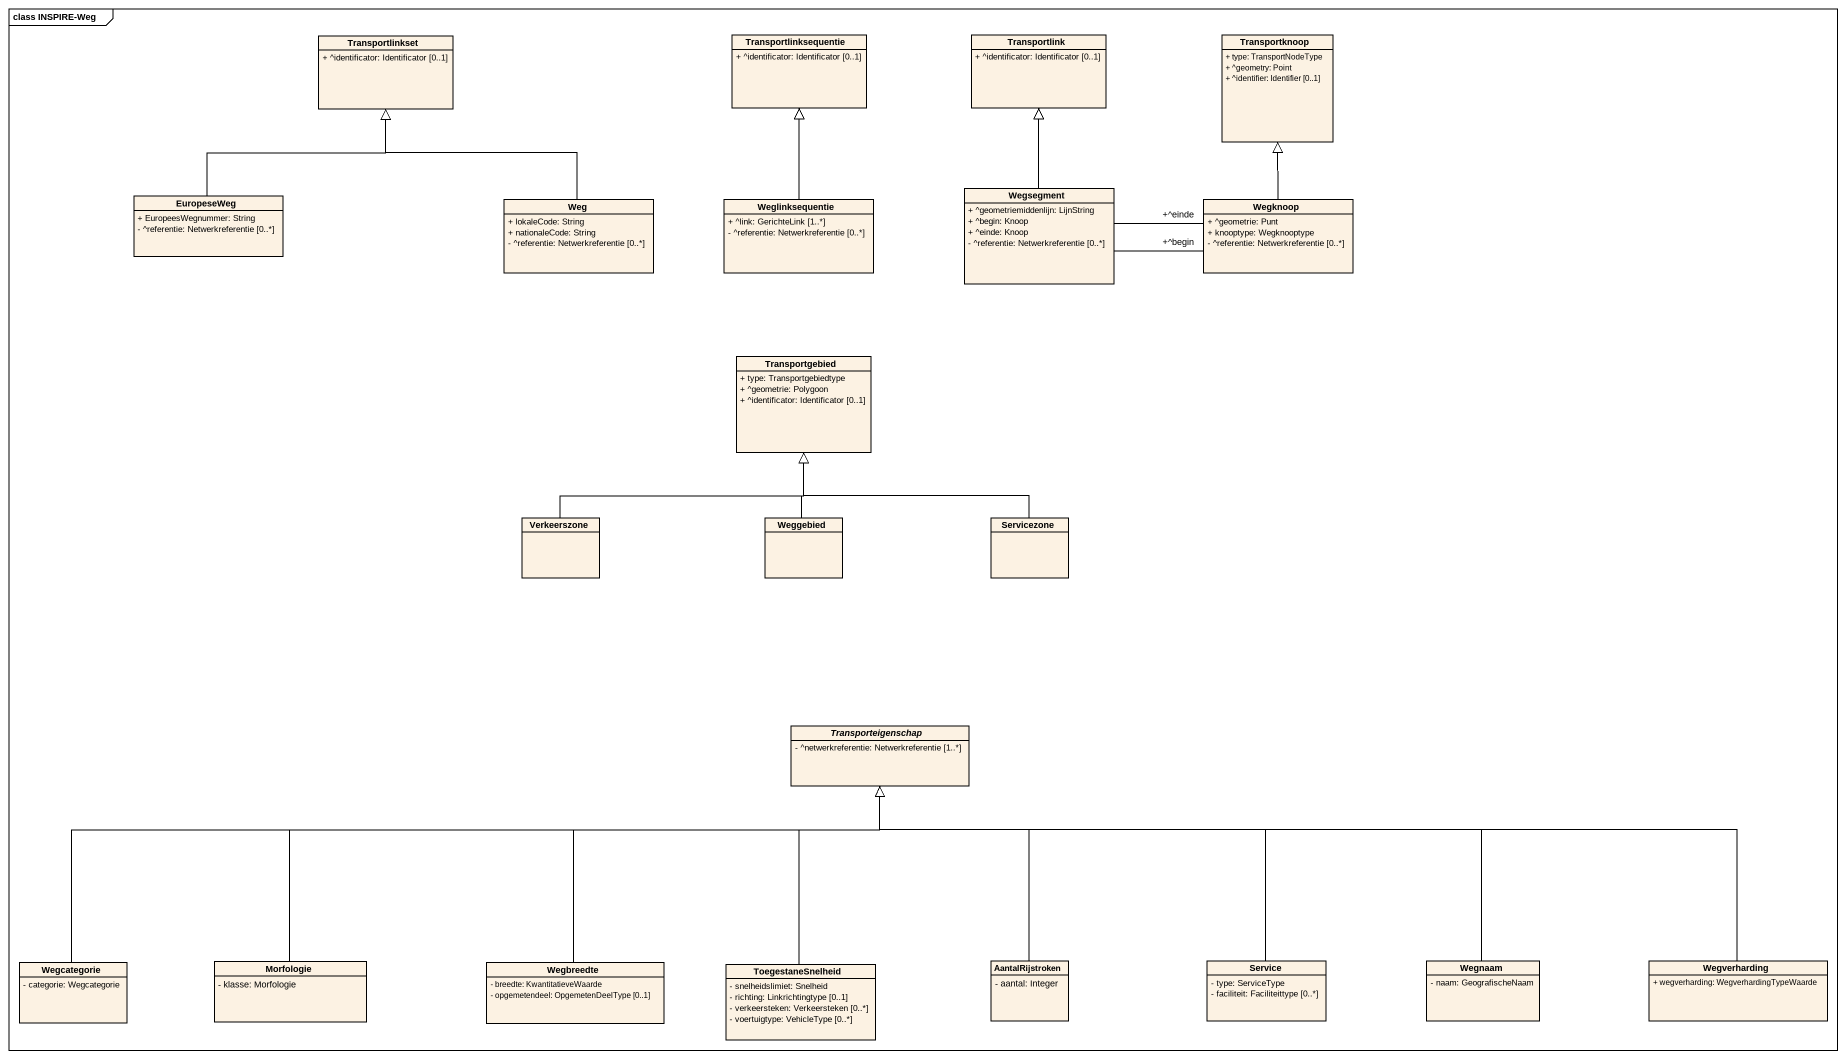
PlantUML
@startuml
mainframe class INSPIRE-Weg
hide circle
hide empty members
skinparam classAttributeIconSize 0
class Transportlinkset {
  + ^identificator: Identificator [0..1]
}
class Transportlinksequentie {
  + ^identificator: Identificator [0..1]
}
class Transportlink {
  + ^identificator: Identificator [0..1]
}
class Transportknoop {
  + type: TransportNodeType
  + ^geometry: Point
  + ^identifier: Identifier [0..1]
}
class Wegsegment {
  + ^geometriemiddenlijn: LijnString
  + ^begin: Knoop
  + ^einde: Knoop
  - ^referentie: Netwerkreferentie [0..*]
}
class EuropeseWeg {
  + EuropeesWegnummer: String
  - ^referentie: Netwerkreferentie [0..*]
}
class Weg {
  + lokaleCode: String
  + nationaleCode: String
  - ^referentie: Netwerkreferentie [0..*]
}
class Weglinksequentie {
  + ^link: GerichteLink [1..*]
  - ^referentie: Netwerkreferentie [0..*]
}
class Wegknoop {
  + ^geometrie: Punt
  + knooptype: Wegknooptype
  - ^referentie: Netwerkreferentie [0..*]
}
class Transportgebied {
  + type: Transportgebiedtype
  + ^geometrie: Polygoon
  + ^identificator: Identificator [0..1]
}
class Verkeerszone
class Weggebied
class Servicezone
abstract class Transporteigenschap {
  - ^netwerkreferentie: Netwerkreferentie [1..*]
}
class Wegcategorie {
  - categorie: Wegcategorie
}
class Morfologie {
  - klasse: Morfologie
}
class Wegbreedte {
  - breedte: KwantitatieveWaarde
  - opgemetendeel: OpgemetenDeelType [0..1]
}
class ToegestaneSnelheid {
  - snelheidslimiet: Snelheid
  - richting: Linkrichtingtype [0..1]
  - verkeersteken: Verkeersteken [0..*]
  - voertuigtype: VehicleType [0..*]
}
class AantalRijstroken {
  - aantal: Integer
}
class Service {
  - type: ServiceType
  - faciliteit: Faciliteittype [0..*]
}
class Wegnaam {
  - naam: GeografischeNaam
}
class Wegverharding {
  + wegverharding: WegverhardingTypeWaarde
}
Wegsegment -up-|> Transportlink
Wegsegment -right- "+^begin" Wegknoop
Wegsegment -right- "+^einde" Wegknoop
EuropeseWeg -up-|> Transportlinkset
Weg -up-|> Transportlinkset
Weglinksequentie -up-|> Transportlinksequentie
Wegknoop -up-|> Transportknoop
Verkeerszone -right-|> Transportgebied
Weggebied -up-|> Transportgebied
Servicezone -up-|> Transportgebied
Wegcategorie -right-|> Transporteigenschap
Morfologie -right-|> Transporteigenschap
Wegbreedte -up-|> Transporteigenschap
ToegestaneSnelheid -up-|> Transporteigenschap
AantalRijstroken -up-|> Transporteigenschap
Service -up-|> Transporteigenschap
Wegnaam -left-|> Transporteigenschap
Wegverharding -left-|> Transporteigenschap
@enduml
